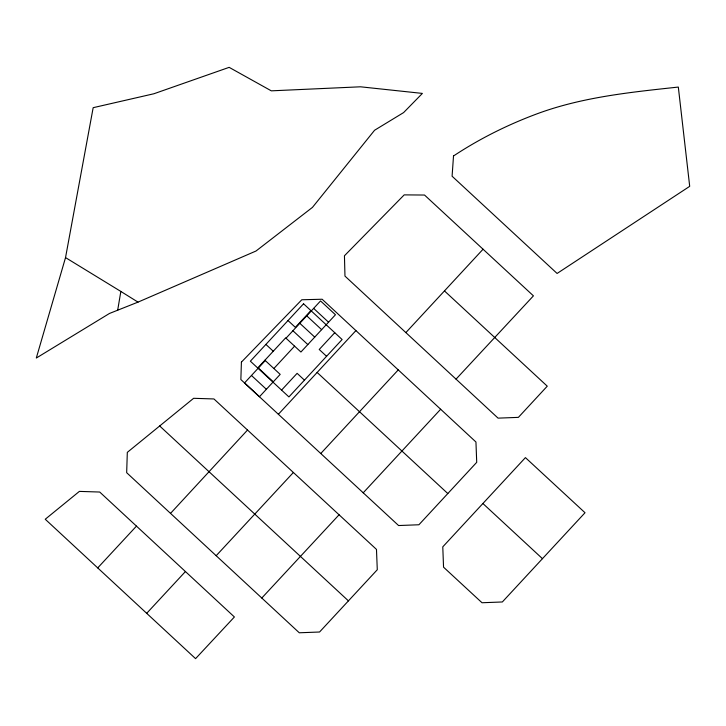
<?xml version="1.0" encoding="UTF-8"?>
<svg xmlns="http://www.w3.org/2000/svg" width="726" height="726" viewBox="0 0 726 726"><rect width="100%" height="100%" fill="white"/><g stroke="black" fill="none" stroke-linecap="round" stroke-linejoin="round"><path stroke-width="1.09" d="M117.676 310.22L120.843 291.435L65.531 257.594L93.164 107.684L153.903 93.754L229.153 67.355L271.306 90.841L360.495 86.802L422.387 93.409L403.611 112.584L374.589 130.244L312.47 207.373L255.997 251.024L138.004 302.125L109.454 313.469L36.3 358.045L65.531 257.594M170.528 513.382L126.669 472.69L127.313 452.362L193.624 398.302L213.943 398.955L376.476 549.41L377.284 569.738L319.558 632.01L299.275 632.782L170.528 513.382L247.53 430.046M257.712 368L285.645 337.871L300.918 352.019L335.457 314.748L320.547 300.936L286.008 338.207M310.919 310.601L295.373 327.372L288.013 320.556M265.28 360.568L244.553 382.929L259.463 396.741L280.191 374.38L264.917 360.232M273.865 368.518L294.584 346.157M97.72 567.904L136.461 526.114L99.716 492.037L79.388 491.393L45.239 519.244L195.575 658.645L234.398 616.973L136.461 526.114M281.57 390.107L297.115 373.336L304.466 380.152M334.768 332.708L319.222 349.478L326.573 356.303M278.385 414.274L355.903 330.62M405.87 332.599L483.062 249.227M146.706 613.307L185.411 571.562M216.185 555.699L293.377 472.49M320.783 453.505L398.265 369.888M456.028 379.154L533.428 295.854L424.529 195.04L404.2 194.877L344.442 255.77L344.968 276.098L498.063 418.14L518.391 417.368L547.259 386.178L444.484 290.935M261.796 598.024L339.078 514.77M363.218 492.809L440.664 409.237M482.899 503.508L442.778 546.85L443.55 567.178L482.01 602.743L502.338 601.972L585.02 512.737L525.424 457.616L482.899 503.508L542.458 558.675M120.843 291.435L138.004 302.125M317.126 372.447L447.815 493.553M348.426 600.874L159.675 425.98M313.641 308.387L328.551 322.208M306.735 315.837L321.636 329.658M299.82 323.297L314.73 337.109M292.914 330.747L307.824 344.569M265.907 344.405L273.257 351.23M258.374 368.018L273.275 381.831M251.459 375.469L266.369 389.29M241.413 362.12L240.86 379.553L398.592 525.542L418.911 524.762L476.719 462.335L475.947 442.007L322.135 299.239L301.798 299.765L241.413 362.12M453.514 155.972L452.089 176.218L557.096 273.457L689.7 186.337L678.32 87.066C630.141 92.275 581.217 97.148 535.543 114.381C506.775 125.19 479.151 139.011 453.514 155.972M303.559 303.786L250.361 361.185L288.921 396.922L342.118 339.523L303.559 303.786"/></g></svg>
